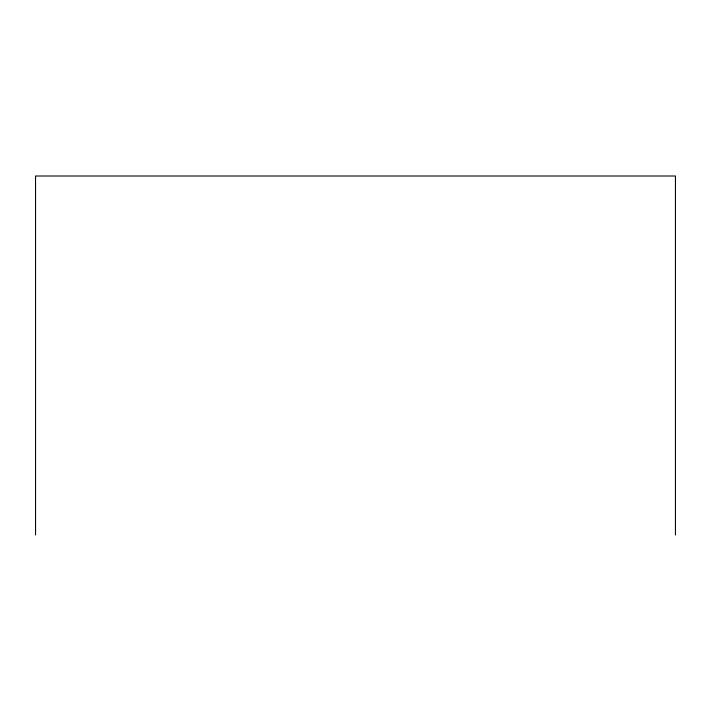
<?xml version="1.0" encoding="UTF-8"?>
<svg xmlns="http://www.w3.org/2000/svg" width="711" height="711" viewBox="0 0 711 711"><rect width="100%" height="100%" fill="white"/><g stroke="black" fill="none" stroke-linecap="round" stroke-linejoin="round"><path stroke-width="1.07" d="M675.45 534.992L675.45 176.008L35.55 176.008L35.55 534.992"/></g></svg>
